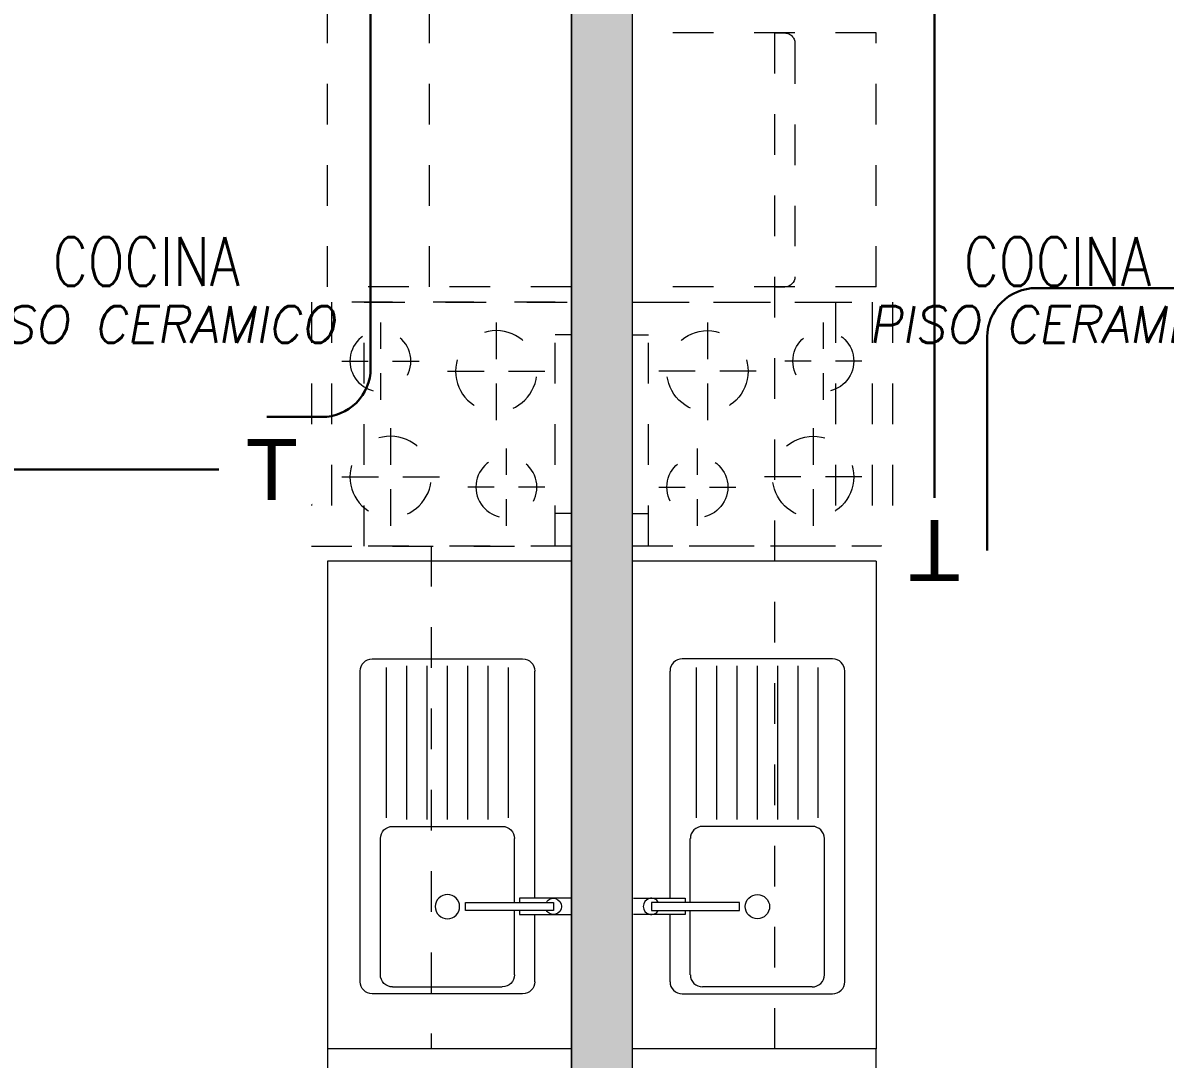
# Model space of a CAD drawing. Header units: millimetres. Extents: x -3 to 53, y -110 to 39.
# Drawn here: x 38.2 to 41.011, y -0.975 to 1.575 of the extents above; entities that cross this region are included whole.
import ezdxf
from ezdxf.enums import TextEntityAlignment as Align

# ---------------------------------------------------------------- set-up
doc = ezdxf.new("R2010")
doc.units = ezdxf.units.MM
doc.set_wipeout_variables(frame=1)
doc.linetypes.add('HIDDEN2', pattern=[0.1875, 0.125, -0.0625])
for name, color, linetype in [('A-COCINAS-LAV', 8, 'Continuous'), ('A-EST HATCH', 8, 'Continuous'), ('A-EST PLACAS', 8, 'Continuous'), ('A-MURO BAJO', 8, 'Continuous'), ('A-PROYECCIONES', 8, 'HIDDEN2'), ('A-TEXTO-ACABADO PISO', 8, 'Continuous'), ('DLP_TEXTO AMBIENTE', 8, 'Continuous')]:
    doc.layers.add(name, color=color, linetype=linetype)
for name, color, linetype, lineweight in [('A-MUROS', 8, 'Continuous', 30), ('MQ.CANALI DYA', 3, 'LINEAPERPEN', 30), ('MQ_DETECTOR TEMPERATURA', 5, 'Continuous', 50)]:
    doc.layers.add(name, color=color, linetype=linetype, lineweight=lineweight)
doc.styles.add('ROMANS', font='ROMANS.shx', dxfattribs={"oblique": 10})
doc.styles.get("Standard").update_dxf_attribs({"font": 'arial.ttf'})
doc.linetypes.add('LINEAPERPEN', pattern='A,0.75,-0.2,["I",Standard,S=0.12,R=0.09,X=0,Y=-0.06],-0.25', length=1.2)

# ---------------------------------------------------------------- blocks, each defined once
blk = doc.blocks.new('EST-P2')
at = {"layer": 'A-EST HATCH', "lineweight": 0}
h = blk.add_hatch(color=8, dxfattribs=at)
h.dxf.hatch_style = 1
h.paths.add_polyline_path([(-39.55, -10.99), (-39.55, -4.925), (-38.05, -4.925), (-38.05, -5.675), (-37.9, -5.675), (-37.9, -4.725), (-39.7, -4.725), (-39.7, -5.6), (-41.2, -5.6), (-41.2, -5.1), (-41.35, -5.1), (-41.35, -5.8), (-39.7, -5.8), (-39.7, -10.99)])
h.paths.add_polyline_path([(-18.45, -0.925), (-20.05, -0.925), (-20.05, 2.175), (-18.85, 2.175), (-18.85, 2.325), (-20.2, 2.325), (-20.2, -1.075), (-18.45, -1.075)])
h.paths.add_polyline_path([(-17.65, 2.325), (-17.5, 2.325), (-17.5, -1.075), (-17.65, -1.075)])
h.paths.add_polyline_path([(-12.15, 2.8), (-11.85, 2.8), (-11.85, 2.65), (-12, 2.65), (-12, -0.425), (-12.15, -0.425)])
h.paths.add_polyline_path([(-15.1, 2.175), (-15.1, -0.925), (-16.7, -0.925), (-16.7, -1.075), (-14.95, -1.075), (-14.95, 2.325), (-16.3, 2.325), (-16.3, 2.175)])
h.paths.add_polyline_path([(-5.85, 2.65), (-5.25, 2.65), (-5.25, 2.8), (-6, 2.8), (-6, -0.6), (-4.85, -0.6), (-4.85, -0.45), (-5.85, -0.45)])
h.paths.add_polyline_path([(-4.05, 2.8), (-4.05, -0.6), (-3.9, -0.6), (-3.9, 2.8)])
h.paths.add_polyline_path([(-3.1, -0.45), (-1.5, -0.45), (-1.5, 2.65), (-2.7, 2.65), (-2.7, 2.8), (-1.35, 2.8), (-1.35, -0.6), (-3.1, -0.6)])
h.paths.add_polyline_path([(-5.85, -10.9), (-5.25, -10.9), (-5.25, -11.05), (-6, -11.05), (-6, -7.65), (-4.85, -7.65), (-4.85, -7.8), (-5.85, -7.8)])
h.paths.add_polyline_path([(-4.05, -11.05), (-4.05, -7.65), (-3.9, -7.65), (-3.9, -11.05)])
h.paths.add_polyline_path([(-3.1, -7.8), (-1.5, -7.8), (-1.5, -10.9), (-2.7, -10.9), (-2.7, -11.05), (-1.35, -11.05), (-1.35, -7.65), (-3.1, -7.65)])
h.paths.add_polyline_path([(-8.7, -7.55), (-8.85, -7.55), (-8.85, -10.9), (-9, -10.9), (-9, -11.05), (-8.7, -11.05)])
h.paths.add_polyline_path([(-18.45, -7.325), (-20.05, -7.325), (-20.05, -10.425), (-18.85, -10.425), (-18.85, -10.575), (-20.2, -10.575), (-20.2, -7.175), (-18.45, -7.175)])
h.paths.add_polyline_path([(-17.65, -10.575), (-17.5, -10.575), (-17.5, -7.175), (-17.65, -7.175)])
h.paths.add_polyline_path([(-12.15, -11.05), (-11.85, -11.05), (-11.85, -10.9), (-12, -10.9), (-12, -7.825), (-12.15, -7.825)])
h.paths.add_polyline_path([(-15.1, -10.425), (-15.1, -7.325), (-16.7, -7.325), (-16.7, -7.175), (-14.95, -7.175), (-14.95, -10.575), (-16.3, -10.575), (-16.3, -10.425)])
h.paths.add_polyline_path([(-31.6, -0.925), (-30, -0.925), (-30, 2.175), (-31.2, 2.175), (-31.2, 2.325), (-29.85, 2.325), (-29.85, -1.075), (-31.6, -1.075)])
h.paths.add_polyline_path([(-32.4, 2.325), (-32.55, 2.325), (-32.55, -1.075), (-32.4, -1.075)])
h.paths.add_polyline_path([(-38.2, 2.8), (-38.2, 2.65), (-38.05, 2.65), (-38.05, -0.425), (-37.9, -0.425), (-37.9, 2.8)])
h.paths.add_polyline_path([(-34.95, 2.175), (-34.95, -0.925), (-33.35, -0.925), (-33.35, -1.075), (-35.1, -1.075), (-35.1, 2.325), (-33.75, 2.325), (-33.75, 2.175)])
h.paths.add_polyline_path([(-39.7, -2.45), (-41.35, -2.45), (-41.35, -3.15), (-41.2, -3.15), (-41.2, -2.65), (-39.7, -2.65), (-39.7, -3.525), (-37.9, -3.525), (-37.9, -2.575), (-38.05, -2.575), (-38.05, -3.325), (-39.55, -3.325), (-39.55, 2.74), (-39.7, 2.74)])
h.paths.add_polyline_path([(-44.2, 2.65), (-44.8, 2.65), (-44.8, 2.8), (-44.05, 2.8), (-44.05, -0.6), (-45.2, -0.6), (-45.2, -0.45), (-44.2, -0.45)])
h.paths.add_polyline_path([(-46, 2.8), (-46, -0.6), (-46.15, -0.6), (-46.15, 2.8)])
h.paths.add_polyline_path([(-46.95, -0.45), (-48.55, -0.45), (-48.55, 2.65), (-47.35, 2.65), (-47.35, 2.8), (-48.7, 2.8), (-48.7, -0.6), (-46.95, -0.6)])
h.paths.add_polyline_path([(-46, -11.05), (-46, -7.65), (-46.15, -7.65), (-46.15, -11.05)])
h.paths.add_polyline_path([(-46.95, -7.8), (-48.55, -7.8), (-48.55, -10.9), (-47.35, -10.9), (-47.35, -11.05), (-48.7, -11.05), (-48.7, -7.65), (-46.95, -7.65)])
h.paths.add_polyline_path([(-41.35, -7.55), (-41.2, -7.55), (-41.2, -10.9), (-41.05, -10.9), (-41.05, -11.05), (-41.35, -11.05)])
h.paths.add_polyline_path([(-31.6, -7.325), (-30, -7.325), (-30, -10.425), (-31.2, -10.425), (-31.2, -10.575), (-29.85, -10.575), (-29.85, -7.175), (-31.6, -7.175)])
h.paths.add_polyline_path([(-32.4, -10.575), (-32.55, -10.575), (-32.55, -7.175), (-32.4, -7.175)])
h.paths.add_polyline_path([(-37.9, -11.05), (-38.2, -11.05), (-38.2, -10.9), (-38.05, -10.9), (-38.05, -7.825), (-37.9, -7.825)])
h.paths.add_polyline_path([(-34.95, -10.425), (-34.95, -7.325), (-33.35, -7.325), (-33.35, -7.175), (-35.1, -7.175), (-35.1, -10.575), (-33.75, -10.575), (-33.75, -10.425)])
h.paths.add_polyline_path([(-10.35, -4.725), (-12.15, -4.725), (-12.15, -5.675), (-12, -5.675), (-12, -4.925), (-10.5, -4.925), (-10.5, -10.99), (-10.35, -10.99), (-10.35, -5.8), (-8.7, -5.8), (-8.7, -5.1), (-8.85, -5.1), (-8.85, -5.6), (-10.35, -5.6)])
h.paths.add_polyline_path([(-44.05, -11.05), (-44.05, -7.65), (-45.2, -7.65), (-45.2, -7.8), (-44.2, -7.8), (-44.2, -10.9), (-44.8, -10.9), (-44.8, -11.05)])
h.paths.add_polyline_path([(-46.9532, -2.7), (-47.1, -2.7), (-47.1, -1.5), (-44.95, -1.5), (-44.95, -1.65), (-45.4, -1.65), (-45.4, -3.25), (-45.6, -3.25), (-45.6, -1.65), (-46.95, -1.65), (-46.95, -2.7)], flags=17)
h.paths.add_polyline_path([(-46.9532, -5.55), (-47.1, -5.55), (-47.1, -6.75), (-44.95, -6.75), (-44.95, -6.6), (-45.4, -6.6), (-45.4, -5), (-45.6, -5), (-45.6, -6.6), (-46.95, -6.6), (-46.95, -5.55)], flags=17)
h.paths.add_polyline_path([(-41.1999, -4.05), (-44.05, -4.05), (-44.05, -1.5), (-44.2, -1.5), (-44.2, -4.05), (-46.95, -4.05), (-46.95, -3.45), (-47.1, -3.45), (-47.1, -4.05), (-49.85, -4.05), (-49.85, 0), (-50.05, 0), (-50.05, -8.25), (-49.85, -8.25), (-49.85, -4.2), (-47.1, -4.2), (-47.1, -4.8), (-46.95, -4.8), (-46.95, -4.2), (-44.2, -4.2), (-44.2, -6.75), (-44.05, -6.75), (-44.05, -4.2), (-41.1999, -4.2)])
h.paths.add_polyline_path([(-41.35, 2.8), (-41.35, -0.7), (-41.2, -0.7), (-41.2, 2.65), (-41.05, 2.65), (-41.05, 2.8)])
h.paths.add_polyline_path([(-10.35, 2.74), (-10.35, -2.45), (-8.7, -2.45), (-8.7, -3.15), (-8.85, -3.15), (-8.85, -2.65), (-10.35, -2.65), (-10.35, -3.525), (-12.15, -3.525), (-12.15, -2.575), (-12, -2.575), (-12, -3.325), (-10.5, -3.325), (-10.5, 2.74)])
h.paths.add_polyline_path([(-2.95, -4.05), (-0.2, -4.05), (-0.2, 0), (0, 0), (0, -8.25), (-0.2, -8.25), (-0.2, -4.2), (-2.95, -4.2), (-2.95, -4.8), (-3.1, -4.8), (-3.1, -4.2), (-5.85, -4.2), (-5.85, -6.75), (-6, -6.75), (-6, -4.2), (-8.8501, -4.2), (-8.8501, -4.05), (-6, -4.05), (-6, -1.5), (-5.85, -1.5), (-5.85, -4.05), (-3.1, -4.05), (-3.1, -3.45), (-2.95, -3.45)])
h.paths.add_polyline_path([(-8.7, 2.8), (-9, 2.8), (-9, 2.65), (-8.85, 2.65), (-8.85, -0.7), (-8.7, -0.7)])
h.paths.add_polyline_path([(-3.0968, -2.7), (-2.95, -2.7), (-2.95, -1.5), (-5.1, -1.5), (-5.1, -1.65), (-4.65, -1.65), (-4.65, -3.25), (-4.45, -3.25), (-4.45, -1.65), (-3.1, -1.65), (-3.1, -2.7)], flags=17)
h.paths.add_polyline_path([(-3.0968, -5.55), (-2.95, -5.55), (-2.95, -6.75), (-5.1, -6.75), (-5.1, -6.6), (-4.65, -6.6), (-4.65, -5), (-4.45, -5), (-4.45, -6.6), (-3.1, -6.6), (-3.1, -5.55)], flags=17)
h.paths.add_polyline_path([(-23.35, -3.525), (-23.2, -3.525), (-23.2, 0.475), (-23.35, 0.475)])
h.paths.add_polyline_path([(-27.6, -3.525), (-37, -3.525), (-37, -3.375), (-33.45, -3.375), (-33.45, -1.975), (-33.25, -1.975), (-33.25, -3.375), (-30.35, -3.375), (-30.35, -1.975), (-30.2, -1.975), (-30.2, -3.375), (-27.8, -3.375), (-27.8, -2.125), (-29.45, -2.125), (-29.45, -1.975), (-27.175, -1.975), (-27.175, -2.125), (-27.6, -2.125)])
h.paths.add_polyline_path([(-27.15, -3.525), (-25.05, -3.525), (-25.05, -3.375), (-27, -3.375), (-27, 0.325), (-25.05, 0.325), (-25.05, 0.475), (-27, 0.475), (-27, 2.325), (-27.85, 2.325), (-27.85, 2.175), (-27.15, 2.175)])
h.paths.add_polyline_path([(-22.45, -2.125), (-22.45, -3.525), (-13.05, -3.525), (-13.05, -3.375), (-16.6, -3.375), (-16.6, -1.975), (-16.8, -1.975), (-16.8, -3.375), (-19.7, -3.375), (-19.7, -1.975), (-19.85, -1.975), (-19.85, -3.375), (-22.25, -3.375), (-22.25, -2.125), (-20.6, -2.125), (-20.6, -1.975), (-22.825, -1.975), (-22.825, -2.125)])
h.paths.add_polyline_path([(-22.85, 2.175), (-22.2, 2.175), (-22.2, 2.325), (-23.05, 2.325), (-23.05, -3.525), (-22.85, -3.525)])
h.paths.add_polyline_path([(-23.05, -6.3), (-23.05, -10.575), (-22.2, -10.575), (-22.2, -10.425), (-22.85, -10.425), (-22.85, -6.3)])
h.paths.add_polyline_path([(-21.05, -6.275), (-21.05, -6.125), (-22.85, -6.125), (-22.85, -4.875), (-20.3, -4.875), (-20.3, -6.275), (-20.15, -6.275), (-20.15, -4.875), (-16.8, -4.875), (-16.8, -6.275), (-16.6, -6.275), (-16.6, -4.875), (-13.05, -4.875), (-13.05, -4.725), (-23.05, -4.725), (-23.05, -6.275)])
h.paths.add_polyline_path([(-27, -6.3), (-27, -10.025), (-23.35, -10.025), (-23.35, -7.375), (-25.7, -7.375), (-25.7, -6.825), (-26, -6.825), (-26, -6.675), (-25.55, -6.675), (-25.55, -7.225), (-23.35, -7.225), (-23.35, -4.875), (-26, -4.875), (-26, -4.725), (-23.2, -4.725), (-23.2, -10.175), (-27, -10.175), (-27, -10.575), (-27.85, -10.575), (-27.85, -10.425), (-27.15, -10.425), (-27.15, -6.3)])
h.paths.add_polyline_path([(-29, -6.275), (-29, -6.125), (-27.2, -6.125), (-27.2, -4.875), (-29.75, -4.875), (-29.75, -6.275), (-29.9, -6.275), (-29.9, -4.875), (-33.25, -4.875), (-33.25, -6.275), (-33.45, -6.275), (-33.45, -4.875), (-37, -4.875), (-37, -4.725), (-27, -4.725), (-27, -6.275)])
at = {"layer": 'A-EST PLACAS', "color": 8, "lineweight": 0}
blk.add_lwpolyline([(-10.35, -4.725), (-12.15, -4.725), (-12.15, -5.675), (-12, -5.675), (-12, -4.925), (-10.5, -4.925), (-10.5, -10.99), (-10.35, -10.99), (-10.35, -5.8), (-8.7, -5.8), (-8.7, -5.1), (-8.85, -5.1), (-8.85, -5.6), (-10.35, -5.6)], close=True, dxfattribs=at)
blk = doc.blocks.new('LAV-COC_01')
at = {"color": 8, "lineweight": 0}
for p, q in [((0.4, 0.8243, 0), (0.03, 0.8243, 0)), ((0, 0.2352, 0), (0, 0.7943, 0)), ((0.215, 0.4293), (0.215, 0.8071, 0)), ((0.265, 0.4293), (0.265, 0.8071, 0)), ((0.315, 0.4293), (0.315, 0.8071, 0)), ((0.365, 0.4334, 0), (0.365, 0.803, 0)), ((0.43, 0.03, 0), (0.43, 0.7943, 0)), ((0.35, 0.4121, 0), (0.08, 0.4121, 0)), ((0.05, 0.2252), (0.05, 0.3821, 0)), ((0.38, 0.0471, 0), (0.38, 0.3821, 0)), ((0.05, 0.0471, 0), (0.05, 0.2052)), ((0, 0.03), (0, 0.1952, 0)), ((0.03, 0), (0.4, 0, 0)), ((0.35, 0.0171, 0), (0.08, 0.0171, 0))]:
    blk.add_line(p, q, dxfattribs=at)
at = {"color": 8, "lineweight": 0, "extrusion": (-8.98137e-08, -2.25602e-18, 1)}
for p, q in [((0.065, 0.4334, 0), (0.065, 0.803, 0)), ((0.115, 0.4293, 0), (0.115, 0.8071, 0)), ((0.165, 0.4293, 0), (0.165, 0.8071, 0))]:
    blk.add_line(p, q, dxfattribs=at)
at = {"color": 8, "lineweight": 0, "extrusion": (-4.49068e-08, 3.60285e-08, 1), "elevation": 0}
for points in [[(-0.09, 0.2352), (0.0374, 0.2352), (0.0374, 0.2252)], [(0.0374, 0.2052), (0.0374, 0.1952), (-0.09, 0.1952)]]:
    blk.add_lwpolyline(points, dxfattribs=at)
blk.add_lwpolyline([(-0.0458, 0.2052), (0.1708, 0.2052), (0.1708, 0.2252), (-0.0458, 0.2252)], close=True, dxfattribs=at)
at = {"color": 8, "lineweight": 0, "extrusion": (-4.49068e-08, 3.60285e-08, 1)}
blk.add_arc((-0.0458, 0.2152, 0), 0.02, 29.9997, 329.9997, dxfattribs=at)
at = {"color": 8, "lineweight": 0}
for centre, start_param, end_param in [((0.03, 0.7943, 0), -0.785398, 0.785398), ((0.4, 0.7943, 0), -2.356194, -0.785398), ((0.08, 0.3821, 0), -0.785398, 0.785398), ((0.35, 0.3821, 0), -2.356194, -0.785398), ((0.03, 0.03), 0.785398, 2.356194), ((0.08, 0.0471, 0), 0.785398, 2.356194), ((0.35, 0.0471, 0), 2.356194, 3.926991), ((0.4, 0.03, 0), 2.356194, 3.926991)]:
    blk.add_ellipse(centre, major_axis=(-0.0212, 0.0212), ratio=1, start_param=start_param, end_param=end_param, dxfattribs=at)
blk.add_ellipse((0.215, 0.2146, 0), major_axis=(-0.0212, 0.0212), ratio=1, dxfattribs=at)
blk = doc.blocks.new('A$C33FC7C8B')
at = {"color": 8, "lineweight": 0, "ltscale": 0.5}
for p, q in [((0.08, 0.64, -0.0001), (0.52, 0.64, 0.0001)), ((0.08, 0.64, -0.0001), (0.08, 0.6, -0.0001)), ((0.52, 0.64, 0.0001), (0.52, 0.6, 0.0001)), ((0, 0, -0.0001), (0, 0.6, -0.0001)), ((0, 0.6, -0.0001), (0.6, 0.6, 0.0001)), ((0.6, 0.6, 0.0001), (0.6, 0, 0.0001)), ((0.145, 0.575, -0.0001), (0.145, 0.51, -0.0001)), ((0.43, 0.485, 0.0001), (0.43, 0.575, 0.0001)), ((0.05, 0.48, -0.0001), (0.115, 0.48, -0.0001)), ((0.175, 0.48, -0.0001), (0.24, 0.48, 0)), ((0.145, 0.45, -0.0001), (0.145, 0.385, -0.0001)), ((0.4, 0.455, 0), (0.31, 0.455, 0)), ((0.55, 0.455, 0.0001), (0.46, 0.455, 0.0001)), ((0.43, 0.335, 0.0001), (0.43, 0.425, 0.0001)), ((0.17, 0.225, -0.0001), (0.17, 0.315, -0.0001)), ((0.455, 0.2, 0.0001), (0.455, 0.265, 0.0001)), ((0.14, 0.195, -0.0001), (0.05, 0.195, -0.0001)), ((0.29, 0.195, 0), (0.2, 0.195, 0)), ((0.425, 0.17, 0.0001), (0.36, 0.17, 0)), ((0.55, 0.17, 0.0001), (0.485, 0.17, 0.0001)), ((0.17, 0.075, -0.0001), (0.17, 0.165, -0.0001)), ((0.455, 0.075, 0.0001), (0.455, 0.14, 0.0001)), ((0.6, 0.05, 0.0001), (0, 0.05, -0.0001)), ((0.6, 0, 0.0001), (0, 0, -0.0001))]:
    blk.add_line(p, q, dxfattribs=at)
for centre, radius in [((0.145, 0.48), 0.075), ((0.43, 0.455), 0.1), ((0.17, 0.195), 0.1), ((0.455, 0.17), 0.075)]:
    blk.add_circle(centre, radius, dxfattribs=at)
blk = doc.blocks.new('DPTO 65')
at = {"color": 8, "lineweight": 0}
blk.add_line((-10, 3.275), (-9.975, 3.275), dxfattribs=at)
blk.add_arc((-9.975, 3.25), 0.025, 0, 90, dxfattribs=at)
at = {"layer": 'A-MURO BAJO', "color": 8, "lineweight": 0}
for q in [(-9.75, 5.15), (-10.35, 3.95)]:
    blk.add_line((-9.75, 3.95), q, dxfattribs=at)
at = {"layer": 'A-MUROS', "color": 8, "lineweight": 0}
for p, q in [((-10.35, 6.94), (-10.35, 1.75)), ((-9.75, 5.4), (-9.75, 5.15)), ((-9.75, 5.15), (-10.35, 5.15))]:
    blk.add_line(p, q, dxfattribs=at)
at = {"layer": 'A-PROYECCIONES', "color": 8, "lineweight": 0, "ltscale": 0.5}
for p, q in [((-10, 2.65), (-10, 5.15)), ((-9.75, 3.275), (-10.35, 3.275)), ((-9.75, 3.275), (-9.75, 2.65)), ((-9.95, 2.675), (-9.95, 3.25)), ((-10, 2.65), (-9.975, 2.65))]:
    blk.add_line(p, q, dxfattribs=at)
blk.add_lwpolyline([(-10.35, 3.9125), (-10.35, 3.3125), (-9.85, 3.3125), (-9.85, 3.9125)], close=True, dxfattribs=at)
blk.add_lwpolyline([(-9.75, 2.65), (-10.35, 2.65)], dxfattribs=at)
blk.add_arc((-9.975, 2.675), 0.025, 270, 0, dxfattribs=at)
at = {"layer": 'A-COCINAS-LAV', "color": 8, "lineweight": 0, "extrusion": (-4.49068e-08, -3.60285e-08, -1), "zscale": -1.00000000000006, "rotation": 180}
blk.add_blockref('LAV-COC_01', (10.2573, 5.0146, 0), dxfattribs=at)
at = {"layer": 'A-PROYECCIONES', "color": 8, "lineweight": 0, "ltscale": 0.5, "extrusion": (-4.40218e-06, 0.000440452, -1), "zscale": -0.9999999999999779, "rotation": 269.9999974828772}
blk.add_blockref('A$C33FC7C8B', (9.71, 3.9125, 0.0016), dxfattribs=at)
blk = doc.blocks.new('DPTO 75')
at = {"layer": 'A-MURO BAJO', "color": 8, "lineweight": 0}
for p, q in [((-0.65, 3.275, 0), (-0.65, 4.475, 0)), ((-0.05, 3.275, 0), (-0.65, 3.275, 0))]:
    blk.add_line(p, q, dxfattribs=at)
at = {"layer": 'A-MUROS', "color": 8, "lineweight": 0}
for p, q in [((-0.05, 6.265, 0), (-0.05, 0.2, 0)), ((-0.65, 4.475, 0), (-0.65, 4.725, 0)), ((-0.05, 4.475, 0), (-0.65, 4.475, 0))]:
    blk.add_line(p, q, dxfattribs=at)
at = {"layer": 'A-PROYECCIONES', "color": 8, "lineweight": 0, "ltscale": 0.5}
for p, q in [((-0.395, 3.2375, 0), (-0.395, 4.475, 0)), ((-0.4, 1.1, 0), (-0.4, 2.6375, 0)), ((-0.65, 2.6, 0), (-0.65, 1.1025, 0)), ((-0.05, 2.6, 0), (-0.65, 2.6, 0))]:
    blk.add_line(p, q, dxfattribs=at)
at = {"layer": 'A-PROYECCIONES', "color": 8, "lineweight": 0, "ltscale": 0.5, "elevation": 0}
blk.add_lwpolyline([(-0.56, 3.2375), (-0.56, 2.6375), (-0.05, 2.6375), (-0.05, 3.2375)], close=True, dxfattribs=at)
at = {"layer": 'A-COCINAS-LAV', "color": 8, "lineweight": 0, "extrusion": (-4.49068e-08, 3.60285e-08, 1), "rotation": 180}
blk.add_blockref('LAV-COC_01', (-0.14, 4.3396, 0), dxfattribs=at)
at = {"layer": 'A-PROYECCIONES', "color": 8, "lineweight": 0, "ltscale": 0.5, "extrusion": (-4.40218e-06, -0.000440452, 1), "rotation": 269.9999974828772}
blk.add_blockref('A$C33FC7C8B', (-0.69, 3.2375, -0.0013), dxfattribs=at)
blk = doc.blocks.new('TEXTO AMBIENTES PT')
at = {"layer": 'A-TEXTO-ACABADO PISO', "color": 8, "lineweight": 0, "char_height": 0.09, "attachment_point": 2, "rotation": 360, "style": 'ROMANS'}
for insert in [(37.1538, -10.1722), (39.3962, -10.1722)]:
    blk.add_mtext_dynamic_manual_height_columns('PISO CERAMICO', width=1.20225, gutter_width=12.5, heights=[0], dxfattribs=dict(at, insert=insert))
at = {"layer": 'DLP_TEXTO AMBIENTE', "color": 8, "lineweight": 0, "style": 'ROMANS', "width": 0.8}
for p in [(37.1538, -10.1226, 0), (39.3962, -10.1226, 0)]:
    blk.add_text('COCINA', height=0.12, dxfattribs=at).set_placement(p, align=Align.CENTER)
blk = doc.blocks.new('arq.')
at = {"color": 8}
blk.add_blockref('EST-P2', (151.2627, 10.1436, 0), dxfattribs=at)
at = {"color": 8, "xscale": -1, "rotation": 180}
blk.add_blockref('DPTO 65', (151.2627, 6.0936), dxfattribs=at)
blk.add_blockref('DPTO 75', (140.8127, 5.4186, 0), dxfattribs=at)
at = {"layer": 'DLP_TEXTO AMBIENTE', "color": 8}
blk.add_blockref('TEXTO AMBIENTES PT', (102.5627, 12.9436), dxfattribs=at)
blk = doc.blocks.new('TERMOSTA ADOSADO FCR 1 EN 75')
at = {"ltscale": 0.5}
blk.add_wipeout([(0.13, 0), (0.13, 0.0016), (0.13, 0.0033), (0.1299, 0.0049), (0.1298, 0.0065), (0.1297, 0.0082), (0.1296, 0.0098), (0.1295, 0.0114), (0.1293, 0.013), (0.1292, 0.0147), (0.129, 0.0163), (0.1288, 0.0179), (0.1285, 0.0195), (0.1283, 0.0211), (0.128, 0.0228), (0.1277, 0.0244), (0.1274, 0.026), (0.127, 0.0276), (0.1267, 0.0292), (0.1263, 0.0307), (0.1259, 0.0323), (0.1255, 0.0339), (0.1251, 0.0355), (0.1246, 0.0371), (0.1241, 0.0386), (0.1236, 0.0402), (0.1231, 0.0417), (0.1226, 0.0433), (0.122, 0.0448), (0.1215, 0.0463), (0.1209, 0.0479), (0.1203, 0.0494), (0.1196, 0.0509), (0.119, 0.0524), (0.1183, 0.0539), (0.1176, 0.0554), (0.1169, 0.0568), (0.1162, 0.0583), (0.1155, 0.0597), (0.1147, 0.0612), (0.1139, 0.0626), (0.1131, 0.0641), (0.1123, 0.0655), (0.1115, 0.0669), (0.1106, 0.0683), (0.1098, 0.0697), (0.1089, 0.071), (0.108, 0.0724), (0.1071, 0.0737), (0.1061, 0.0751), (0.1052, 0.0764), (0.1042, 0.0777), (0.1032, 0.079), (0.1022, 0.0803), (0.1012, 0.0816), (0.1002, 0.0829), (0.0991, 0.0841), (0.0981, 0.0854), (0.097, 0.0866), (0.0959, 0.0878), (0.0948, 0.089), (0.0936, 0.0902), (0.0925, 0.0913), (0.0913, 0.0925), (0.0902, 0.0936), (0.089, 0.0948), (0.0878, 0.0959), (0.0866, 0.097), (0.0854, 0.0981), (0.0841, 0.0991), (0.0829, 0.1002), (0.0816, 0.1012), (0.0803, 0.1022), (0.079, 0.1032), (0.0777, 0.1042), (0.0764, 0.1052), (0.0751, 0.1061), (0.0737, 0.1071), (0.0724, 0.108), (0.071, 0.1089), (0.0697, 0.1098), (0.0683, 0.1106), (0.0669, 0.1115), (0.0655, 0.1123), (0.0641, 0.1131), (0.0626, 0.1139), (0.0612, 0.1147), (0.0597, 0.1155), (0.0583, 0.1162), (0.0568, 0.1169), (0.0554, 0.1176), (0.0539, 0.1183), (0.0524, 0.119), (0.0509, 0.1196), (0.0494, 0.1203), (0.0479, 0.1209), (0.0463, 0.1215), (0.0448, 0.122), (0.0433, 0.1226), (0.0417, 0.1231), (0.0402, 0.1236), (0.0386, 0.1241), (0.0371, 0.1246), (0.0355, 0.1251), (0.0339, 0.1255), (0.0323, 0.1259), (0.0307, 0.1263), (0.0292, 0.1267), (0.0276, 0.127), (0.026, 0.1274), (0.0244, 0.1277), (0.0228, 0.128), (0.0211, 0.1283), (0.0195, 0.1285), (0.0179, 0.1288), (0.0163, 0.129), (0.0147, 0.1292), (0.013, 0.1293), (0.0114, 0.1295), (0.0098, 0.1296), (0.0082, 0.1297), (0.0065, 0.1298), (0.0049, 0.1299), (0.0033, 0.13), (0.0016, 0.13), (0, 0.13), (-0.0016, 0.13), (-0.0033, 0.13), (-0.0049, 0.1299), (-0.0065, 0.1298), (-0.0082, 0.1297), (-0.0098, 0.1296), (-0.0114, 0.1295), (-0.013, 0.1293), (-0.0147, 0.1292), (-0.0163, 0.129), (-0.0179, 0.1288), (-0.0195, 0.1285), (-0.0211, 0.1283), (-0.0228, 0.128), (-0.0244, 0.1277), (-0.026, 0.1274), (-0.0276, 0.127), (-0.0292, 0.1267), (-0.0307, 0.1263), (-0.0323, 0.1259), (-0.0339, 0.1255), (-0.0355, 0.1251), (-0.0371, 0.1246), (-0.0386, 0.1241), (-0.0402, 0.1236), (-0.0417, 0.1231), (-0.0433, 0.1226), (-0.0448, 0.122), (-0.0463, 0.1215), (-0.0479, 0.1209), (-0.0494, 0.1203), (-0.0509, 0.1196), (-0.0524, 0.119), (-0.0539, 0.1183), (-0.0554, 0.1176), (-0.0568, 0.1169), (-0.0583, 0.1162), (-0.0597, 0.1155), (-0.0612, 0.1147), (-0.0626, 0.1139), (-0.0641, 0.1131), (-0.0655, 0.1123), (-0.0669, 0.1115), (-0.0683, 0.1106), (-0.0697, 0.1098), (-0.071, 0.1089), (-0.0724, 0.108), (-0.0737, 0.1071), (-0.0751, 0.1061), (-0.0764, 0.1052), (-0.0777, 0.1042), (-0.079, 0.1032), (-0.0803, 0.1022), (-0.0816, 0.1012), (-0.0829, 0.1002), (-0.0841, 0.0991), (-0.0854, 0.0981), (-0.0866, 0.097), (-0.0878, 0.0959), (-0.089, 0.0948), (-0.0902, 0.0936), (-0.0913, 0.0925), (-0.0925, 0.0913), (-0.0936, 0.0902), (-0.0948, 0.089), (-0.0959, 0.0878), (-0.097, 0.0866), (-0.0981, 0.0854), (-0.0991, 0.0841), (-0.1002, 0.0829), (-0.1012, 0.0816), (-0.1022, 0.0803), (-0.1032, 0.079), (-0.1042, 0.0777), (-0.1052, 0.0764), (-0.1061, 0.0751), (-0.1071, 0.0737), (-0.108, 0.0724), (-0.1089, 0.071), (-0.1098, 0.0697), (-0.1106, 0.0683), (-0.1115, 0.0669), (-0.1123, 0.0655), (-0.1131, 0.0641), (-0.1139, 0.0626), (-0.1147, 0.0612), (-0.1155, 0.0597), (-0.1162, 0.0583), (-0.1169, 0.0568), (-0.1176, 0.0554), (-0.1183, 0.0539), (-0.119, 0.0524), (-0.1196, 0.0509), (-0.1203, 0.0494), (-0.1209, 0.0479), (-0.1215, 0.0463), (-0.122, 0.0448), (-0.1226, 0.0433), (-0.1231, 0.0417), (-0.1236, 0.0402), (-0.1241, 0.0386), (-0.1246, 0.0371), (-0.1251, 0.0355), (-0.1255, 0.0339), (-0.1259, 0.0323), (-0.1263, 0.0307), (-0.1267, 0.0292), (-0.127, 0.0276), (-0.1274, 0.026), (-0.1277, 0.0244), (-0.128, 0.0228), (-0.1283, 0.0211), (-0.1285, 0.0195), (-0.1288, 0.0179), (-0.129, 0.0163), (-0.1292, 0.0147), (-0.1293, 0.013), (-0.1295, 0.0114), (-0.1296, 0.0098), (-0.1297, 0.0082), (-0.1298, 0.0065), (-0.1299, 0.0049), (-0.13, 0.0033), (-0.13, 0.0016), (-0.13, 0), (-0.13, -0.0016), (-0.13, -0.0033), (-0.1299, -0.0049), (-0.1298, -0.0065), (-0.1297, -0.0082), (-0.1296, -0.0098), (-0.1295, -0.0114), (-0.1293, -0.013), (-0.1292, -0.0147), (-0.129, -0.0163), (-0.1288, -0.0179), (-0.1285, -0.0195), (-0.1283, -0.0211), (-0.128, -0.0228), (-0.1277, -0.0244), (-0.1274, -0.026), (-0.127, -0.0276), (-0.1267, -0.0292), (-0.1263, -0.0307), (-0.1259, -0.0323), (-0.1255, -0.0339), (-0.1251, -0.0355), (-0.1246, -0.0371), (-0.1241, -0.0386), (-0.1236, -0.0402), (-0.1231, -0.0417), (-0.1226, -0.0433), (-0.122, -0.0448), (-0.1215, -0.0463), (-0.1209, -0.0479), (-0.1203, -0.0494), (-0.1196, -0.0509), (-0.119, -0.0524), (-0.1183, -0.0539), (-0.1176, -0.0554), (-0.1169, -0.0568), (-0.1162, -0.0583), (-0.1155, -0.0597), (-0.1147, -0.0612), (-0.1139, -0.0626), (-0.1131, -0.0641), (-0.1123, -0.0655), (-0.1115, -0.0669), (-0.1106, -0.0683), (-0.1098, -0.0697), (-0.1089, -0.071), (-0.108, -0.0724), (-0.1071, -0.0737), (-0.1061, -0.0751), (-0.1052, -0.0764), (-0.1042, -0.0777), (-0.1032, -0.079), (-0.1022, -0.0803), (-0.1012, -0.0816), (-0.1002, -0.0829), (-0.0991, -0.0841), (-0.0981, -0.0854), (-0.097, -0.0866), (-0.0959, -0.0878), (-0.0948, -0.089), (-0.0936, -0.0902), (-0.0925, -0.0913), (-0.0913, -0.0925), (-0.0902, -0.0936), (-0.089, -0.0948), (-0.0878, -0.0959), (-0.0866, -0.097), (-0.0854, -0.0981), (-0.0841, -0.0991), (-0.0829, -0.1002), (-0.0816, -0.1012), (-0.0803, -0.1022), (-0.079, -0.1032), (-0.0777, -0.1042), (-0.0764, -0.1052), (-0.0751, -0.1061), (-0.0737, -0.1071), (-0.0724, -0.108), (-0.071, -0.1089), (-0.0697, -0.1098), (-0.0683, -0.1106), (-0.0669, -0.1115), (-0.0655, -0.1123), (-0.0641, -0.1131), (-0.0626, -0.1139), (-0.0612, -0.1147), (-0.0597, -0.1155), (-0.0583, -0.1162), (-0.0568, -0.1169), (-0.0554, -0.1176), (-0.0539, -0.1183), (-0.0524, -0.119), (-0.0509, -0.1196), (-0.0494, -0.1203), (-0.0479, -0.1209), (-0.0463, -0.1215), (-0.0448, -0.122), (-0.0433, -0.1226), (-0.0417, -0.1231), (-0.0402, -0.1236), (-0.0386, -0.1241), (-0.0371, -0.1246), (-0.0355, -0.1251), (-0.0339, -0.1255), (-0.0323, -0.1259), (-0.0307, -0.1263), (-0.0292, -0.1267), (-0.0276, -0.127), (-0.026, -0.1274), (-0.0244, -0.1277), (-0.0228, -0.128), (-0.0211, -0.1283), (-0.0195, -0.1285), (-0.0179, -0.1288), (-0.0163, -0.129), (-0.0147, -0.1292), (-0.013, -0.1293), (-0.0114, -0.1295), (-0.0098, -0.1296), (-0.0082, -0.1297), (-0.0065, -0.1298), (-0.0049, -0.1299), (-0.0033, -0.13), (-0.0016, -0.13), (0, -0.13), (0.0016, -0.13), (0.0033, -0.13), (0.0049, -0.1299), (0.0065, -0.1298), (0.0082, -0.1297), (0.0098, -0.1296), (0.0114, -0.1295), (0.013, -0.1293), (0.0147, -0.1292), (0.0163, -0.129), (0.0179, -0.1288), (0.0195, -0.1285), (0.0211, -0.1283), (0.0228, -0.128), (0.0244, -0.1277), (0.026, -0.1274), (0.0276, -0.127), (0.0292, -0.1267), (0.0307, -0.1263), (0.0323, -0.1259), (0.0339, -0.1255), (0.0355, -0.1251), (0.0371, -0.1246), (0.0386, -0.1241), (0.0402, -0.1236), (0.0417, -0.1231), (0.0433, -0.1226), (0.0448, -0.122), (0.0463, -0.1215), (0.0479, -0.1209), (0.0494, -0.1203), (0.0509, -0.1196), (0.0524, -0.119), (0.0539, -0.1183), (0.0554, -0.1176), (0.0568, -0.1169), (0.0583, -0.1162), (0.0597, -0.1155), (0.0612, -0.1147), (0.0626, -0.1139), (0.0641, -0.1131), (0.0655, -0.1123), (0.0669, -0.1115), (0.0683, -0.1106), (0.0697, -0.1098), (0.071, -0.1089), (0.0724, -0.108), (0.0737, -0.1071), (0.0751, -0.1061), (0.0764, -0.1052), (0.0777, -0.1042), (0.079, -0.1032), (0.0803, -0.1022), (0.0816, -0.1012), (0.0829, -0.1002), (0.0841, -0.0991), (0.0854, -0.0981), (0.0866, -0.097), (0.0878, -0.0959), (0.089, -0.0948), (0.0902, -0.0936), (0.0913, -0.0925), (0.0925, -0.0913), (0.0936, -0.0902), (0.0948, -0.089), (0.0959, -0.0878), (0.097, -0.0866), (0.0981, -0.0854), (0.0991, -0.0841), (0.1002, -0.0829), (0.1012, -0.0816), (0.1022, -0.0803), (0.1032, -0.079), (0.1042, -0.0777), (0.1052, -0.0764), (0.1061, -0.0751), (0.1071, -0.0737), (0.108, -0.0724), (0.1089, -0.071), (0.1098, -0.0697), (0.1106, -0.0683), (0.1115, -0.0669), (0.1123, -0.0655), (0.1131, -0.0641), (0.1139, -0.0626), (0.1147, -0.0612), (0.1155, -0.0597), (0.1162, -0.0583), (0.1169, -0.0568), (0.1176, -0.0554), (0.1183, -0.0539), (0.119, -0.0524), (0.1196, -0.0509), (0.1203, -0.0494), (0.1209, -0.0479), (0.1215, -0.0463), (0.122, -0.0448), (0.1226, -0.0433), (0.1231, -0.0417), (0.1236, -0.0402), (0.1241, -0.0386), (0.1246, -0.0371), (0.1251, -0.0355), (0.1255, -0.0339), (0.1259, -0.0323), (0.1263, -0.0307), (0.1267, -0.0292), (0.127, -0.0276), (0.1274, -0.026), (0.1277, -0.0244), (0.128, -0.0228), (0.1283, -0.0211), (0.1285, -0.0195), (0.1288, -0.0179), (0.129, -0.0163), (0.1292, -0.0147), (0.1293, -0.013), (0.1295, -0.0114), (0.1296, -0.0098), (0.1297, -0.0082), (0.1298, -0.0065), (0.1299, -0.0049), (0.13, -0.0033), (0.13, -0.0016)], dxfattribs=at).dxf.layer = 'MQ_DETECTOR TEMPERATURA'
at = {"layer": 'MQ_DETECTOR TEMPERATURA', "ltscale": 0.5}
blk.add_text('T', height=0.15, dxfattribs=at).set_placement((0, 0), align=Align.MIDDLE_CENTER)

msp = doc.modelspace()

# ---------------------------------------------------------------- block references
at = {"color": 7}
msp.add_blockref('arq.', (-101.2125, -1.8936), dxfattribs=at)

# ---------------------------------------------------------------- next in the draw order: block references
at = {"layer": 'MQ_DETECTOR TEMPERATURA', "ltscale": 0.5, "xscale": -1}
msp.add_blockref('TERMOSTA ADOSADO FCR 1 EN 75', (38.8128, 0.4756, 0), dxfattribs=at)
at = {"layer": 'MQ_DETECTOR TEMPERATURA', "ltscale": 0.5, "rotation": 180}
msp.add_blockref('TERMOSTA ADOSADO FCR 1 EN 75', (40.4437, 0.2764, 0), dxfattribs=at)

# ---------------------------------------------------------------- next in the draw order: linework, layer by layer
at = {"layer": 'MQ.CANALI DYA', "elevation": 0}
for points in [[(38.8009, 0.605), (38.9362, 0.605, 0.414214), (39.0562, 0.725), (39.0562, 4.0095)], [(40.4437, 0.4064), (40.4437, 1.7425, -0.414214), (40.5637, 1.8625), (41.9237, 1.8625, 0.414214), (42.0437, 1.9825), (42.0437, 3.4717)], [(45.9387, 1.0514), (45.9387, 1.0423, -0.414214), (45.8187, 0.9223), (40.6937, 0.9223, 0.414214), (40.5737, 0.8023), (40.5737, 0.2764)]]:
    msp.add_lwpolyline(points, format="xyb", dxfattribs=at)
at = {"layer": 'MQ.CANALI DYA'}
msp.add_lwpolyline([(37.58, 2.675), (37.58, 0.5956, 0.414214), (37.7, 0.4756), (38.6828, 0.4756)], format="xyb", dxfattribs=at)

doc.saveas('drawing.dxf')
